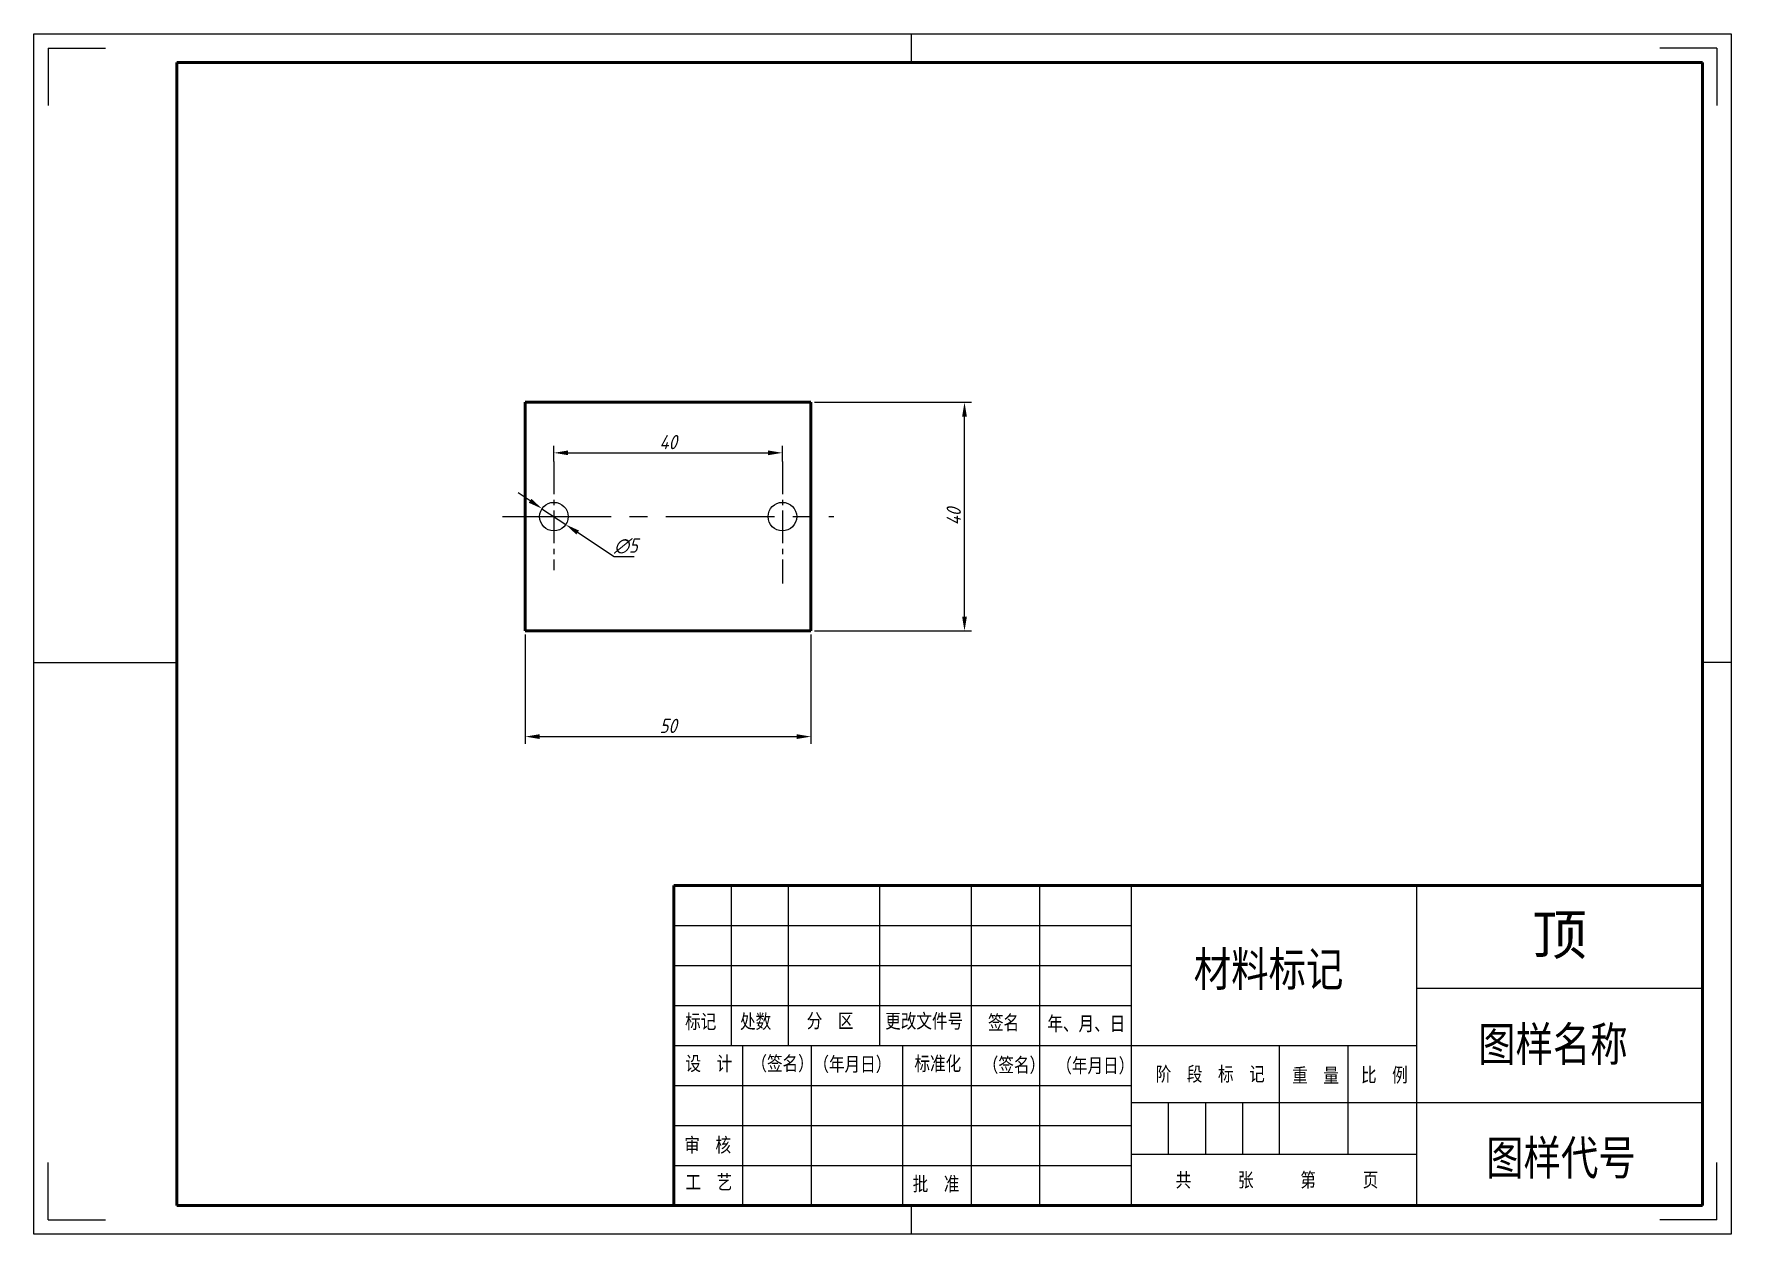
# Model space of a CAD drawing. Header units: millimetres. Extents: x -307 to 407, y 329 to 539.
# Drawn here: x -307.4 to -10.4, y 328.9 to 538.9 of the extents above; entities outside this region: 1.
import ezdxf

# ---------------------------------------------------------------- set-up
doc = ezdxf.new("R2010")
doc.units = ezdxf.units.MM
doc.linetypes.add('CENTER2', pattern=[28.575, 19.05, -3.175, 3.175, -3.175])
doc.layers.get('0').update_dxf_attribs({"lineweight": 50})
for name, color, linetype, lineweight in [('中心线', 1, 'CENTER2', 25), ('粗实线', 7, 'Continuous', 50), ('细实线', 7, 'Continuous', 25)]:
    doc.layers.add(name, color=color, linetype=linetype, lineweight=lineweight)
doc.layers.add('图框', color=7, linetype='Continuous')
doc.layers.add('标题栏', color=7, linetype='Continuous')
doc.styles.get("Standard").update_dxf_attribs({"font": 'gbeitc.shx', "height": 2.5, "bigfont": 'gbcbig.shx'})
doc.styles.add('工程字-35', font='gbeitc.shx', dxfattribs={"width": 0.8, "height": 3.5, "bigfont": 'gbcbig.shx'})
doc.dimstyles.new('ISO-35', dxfattribs={"dimtxt": 3.5, "dimasz": 2.5, "dimexe": 1.25, "dimexo": 0.625, "dimtad": 1, "dimtoh": 1, "dimdsep": 46, "dimtxsty": 'Standard', "dimcen": 2.5, "dimadec": 0, "dimazin": 0, "dimtfac": 1, "dimtmove": 0, "dimatfit": 3, "dimfxl": 1, "dimarcsym": 0})

# ---------------------------------------------------------------- blocks, each defined once
blk = doc.blocks.new('*D33')
at = {"layer": 'Defpoints', "color": 0}
for p in [(-221.45, 434.44), (-171.45, 434.44), (-171.45, 415.95)]:
    blk.add_point(p, dxfattribs=at)
at = {"layer": '细实线', "color": 0, "lineweight": -2}
for p, q in [((-221.45, 433.81), (-221.45, 414.7)), ((-171.45, 433.81), (-171.45, 414.7)), ((-218.95, 415.95), (-173.95, 415.95))]:
    blk.add_line(p, q, dxfattribs=at)
at = {"layer": '细实线', "color": 0}
for points in [[(-218.95, 416.36), (-218.95, 415.53), (-221.45, 415.95)], [(-173.95, 416.36), (-173.95, 415.53), (-171.45, 415.95)]]:
    blk.add_solid(points, dxfattribs=at)
at = {"layer": '细实线', "color": 0, "insert": (-196.45, 417.82), "char_height": 2.5, "attachment_point": 5}
blk.add_mtext('50', dxfattribs=at)
blk = doc.blocks.new('*D34')
at = {"layer": 'Defpoints', "color": 0}
for p in [(-171.45, 474.44), (-144.59, 474.44), (-171.45, 434.44)]:
    blk.add_point(p, dxfattribs=at)
at = {"layer": '细实线', "color": 0, "lineweight": -2}
for p, q in [((-170.83, 474.44), (-143.34, 474.44)), ((-144.59, 436.94), (-144.59, 471.94)), ((-170.83, 434.44), (-143.34, 434.44))]:
    blk.add_line(p, q, dxfattribs=at)
at = {"layer": '细实线', "color": 0}
for points in [[(-145, 471.94), (-144.17, 471.94), (-144.59, 474.44)], [(-145, 436.94), (-144.17, 436.94), (-144.59, 434.44)]]:
    blk.add_solid(points, dxfattribs=at)
at = {"layer": '细实线', "color": 0, "insert": (-146.46, 454.44), "char_height": 2.5, "attachment_point": 5, "rotation": 90}
blk.add_mtext('40', dxfattribs=at)
blk = doc.blocks.new('*D35')
at = {"layer": 'Defpoints', "color": 0}
for p in [(-216.45, 463.44), (-176.45, 465.6), (-176.45, 463.44)]:
    blk.add_point(p, dxfattribs=at)
at = {"layer": '细实线', "color": 0, "lineweight": -2}
for p, q in [((-216.45, 464.06), (-216.45, 466.85)), ((-176.45, 464.06), (-176.45, 466.85)), ((-213.95, 465.6), (-178.95, 465.6))]:
    blk.add_line(p, q, dxfattribs=at)
at = {"layer": '细实线', "color": 0}
for points in [[(-213.95, 466.02), (-213.95, 465.19), (-216.45, 465.6)], [(-178.95, 466.02), (-178.95, 465.19), (-176.45, 465.6)]]:
    blk.add_solid(points, dxfattribs=at)
at = {"layer": '细实线', "color": 0, "insert": (-196.45, 467.48), "char_height": 2.5, "attachment_point": 5}
blk.add_mtext('40', dxfattribs=at)
blk = doc.blocks.new('*D36')
at = {"layer": 'Defpoints', "color": 0}
for p in [(-218.53, 455.83), (-214.37, 453.05)]:
    blk.add_point(p, dxfattribs=at)
at = {"layer": '细实线', "color": 0, "lineweight": -2}
for p, q in [((-220.61, 457.21), (-222.69, 458.6)), ((-218.53, 455.83), (-214.37, 453.05)), ((-205.92, 447.42), (-212.29, 451.67)), ((-202.38, 447.42), (-205.92, 447.42))]:
    blk.add_line(p, q, dxfattribs=at)
at = {"layer": '细实线', "color": 0}
for points in [[(-220.38, 457.56), (-220.84, 456.87), (-218.53, 455.83)], [(-212.06, 452.01), (-212.52, 451.32), (-214.37, 453.05)]]:
    blk.add_solid(points, dxfattribs=at)
at = {"layer": '细实线', "color": 0, "insert": (-203.84, 449.29), "char_height": 2.5, "attachment_point": 5}
blk.add_mtext('∅5', dxfattribs=at)

msp = doc.modelspace()

# ---------------------------------------------------------------- linework, layer by layer
at = {"color": 7, "linetype": 'Continuous', "lineweight": 25}
for centre in [(-216.45, 454.439), (-176.45, 454.439)]:
    msp.add_circle(centre, 2.5, dxfattribs=at)
at = {"layer": '中心线', "ltscale": 0.3}
for p, q in [((-216.45, 464.064), (-216.45, 445.064)), ((-176.45, 464.064), (-176.45, 442.734))]:
    msp.add_line(p, q, dxfattribs=at)
at = {"layer": '中心线'}
msp.add_line((-225.45, 454.439), (-167.45, 454.439), dxfattribs=at)
at = {"layer": '图框'}
for p, q in [((-307.437, 538.901), (-10.437, 538.901)), ((-307.437, 328.901), (-307.437, 538.901)), ((-153.937, 538.901), (-153.937, 533.901)), ((-10.437, 538.901), (-10.437, 328.901)), ((-304.937, 536.401), (-294.937, 536.401)), ((-304.937, 536.401), (-304.937, 526.401)), ((-12.924, 536.406), (-22.924, 536.406)), ((-12.924, 536.406), (-12.924, 526.406)), ((-307.437, 428.901), (-282.437, 428.901)), ((-10.437, 428.901), (-15.437, 428.901)), ((-304.937, 331.401), (-304.937, 341.401)), ((-12.924, 331.395), (-12.924, 341.395)), ((-153.937, 333.901), (-153.937, 328.901)), ((-304.937, 331.401), (-294.937, 331.401)), ((-12.924, 331.395), (-22.924, 331.395)), ((-10.437, 328.901), (-307.437, 328.901))]:
    msp.add_line(p, q, dxfattribs=at)
at = {"layer": '标题栏'}
for p, q in [((-185.437, 389.901), (-185.437, 361.901)), ((-175.437, 389.901), (-175.437, 361.901)), ((-159.437, 389.901), (-159.437, 361.901)), ((-143.437, 389.901), (-143.437, 361.901)), ((-131.437, 389.901), (-131.437, 333.901)), ((-115.437, 389.901), (-115.437, 333.901)), ((-65.437, 333.901), (-65.437, 389.901)), ((-15.437, 389.901), (-15.437, 333.901)), ((-195.437, 382.901), (-115.437, 382.901)), ((-195.437, 375.901), (-115.437, 375.901)), ((-65.437, 371.901), (-15.437, 371.901)), ((-195.437, 368.901), (-115.437, 368.901)), ((-195.437, 361.901), (-65.437, 361.901)), ((-183.437, 361.901), (-183.437, 333.901)), ((-171.437, 361.901), (-171.437, 333.901)), ((-155.437, 361.901), (-155.437, 333.901)), ((-143.437, 361.901), (-143.437, 333.901)), ((-89.437, 342.901), (-89.437, 361.901)), ((-77.437, 342.901), (-77.437, 361.901)), ((-195.437, 354.901), (-115.437, 354.901)), ((-115.437, 351.901), (-65.437, 351.901)), ((-108.937, 351.901), (-108.937, 342.901)), ((-102.437, 351.901), (-102.437, 342.901)), ((-95.937, 351.901), (-95.937, 342.901)), ((-65.437, 351.901), (-15.437, 351.901)), ((-195.437, 347.901), (-115.437, 347.901)), ((-115.437, 342.901), (-65.437, 342.901)), ((-195.437, 340.901), (-115.437, 340.901)), ((-15.437, 333.901), (-195.437, 333.901))]:
    msp.add_line(p, q, dxfattribs=at)
at = {"layer": '粗实线'}
for p, q in [((-282.437, 533.901), (-15.437, 533.901)), ((-282.437, 333.901), (-282.437, 533.901)), ((-15.437, 533.901), (-15.437, 333.901)), ((-221.45, 474.439), (-221.45, 434.439)), ((-171.45, 474.439), (-221.45, 474.439)), ((-171.45, 474.439), (-171.45, 434.439)), ((-171.45, 434.439), (-221.45, 434.439)), ((-195.437, 389.901), (-15.437, 389.901)), ((-195.437, 333.901), (-195.437, 389.901)), ((-15.437, 333.901), (-282.437, 333.901))]:
    msp.add_line(p, q, dxfattribs=at)

# ---------------------------------------------------------------- texts
at = {"insert": (407.457, 505.805), "char_height": 2.5, "width": 70.09204, "attachment_point": 1}
msp.add_mtext('\\A1;', dxfattribs=at)
at = {"layer": '标题栏', "width": 93.01929, "attachment_point": 1, "style": '工程字-35'}
for s, insert, char_height in [('{\\fSimSun|b0|i0|c134|p2;材料标记}', (-104.47, 378.263), 6), ('{\\fSimSun|b0|i0|c134|p2;标记}', (-193.482, 367.341), 2.5), ('{\\fSimSun|b0|i0|c134|p2;处数}', (-183.861, 367.356), 2.5), ('{\\fSimSun|b0|i0|c134|p2;分\u3000区}', (-172.2, 367.48), 2.5), ('{\\fSimSun|b0|i0|c134|p2;更改文件号}', (-158.466, 367.426), 2.5), ('{\\fSimSun|b0|i0|c134|p2;签名}', (-140.481, 367.168), 2.5), ('{\\fSimSun|b0|i0|c134|p2;年、月、日}', (-130.087, 366.974), 2.5), ('{\\fSimSun|b0|i0|c134|p2;图样名称}', (-54.707, 365.136), 6), ('{\\fSimSun|b0|i0|c134|p2;设\u3000计}', (-193.423, 360.001), 2.5), ('{\\fSimSun|b0|i0|c134|p2;（签名）}', (-181.881, 360.001), 2.5), ('{\\fSimSun|b0|i0|c134|p2;\u3000（年月日）}', (-173.756, 359.887), 2.5), ('{\\fSimSun|b0|i0|c134|p2;标准化}', (-153.349, 359.986), 2.5), ('{\\fSimSun|b0|i0|c134|p2;（签名）}', (-141.382, 359.738), 2.5), ('{\\fSimSun|b0|i0|c134|p2;（年月日）}', (-128.514, 359.638), 2.5), ('{\\fSimSun|b0|i0|c134|p2;阶\u3000段\u3000标\u3000记}', (-111.133, 358.153), 2.5), ('{\\fSimSun|b0|i0|c134|p2;重\u3000量}', (-87.25, 357.925), 2.5), ('{\\fSimSun|b0|i0|c134|p2;比\u3000例}', (-75.199, 357.994), 2.5), ('{\\fSimSun|b0|i0|c134|p2;审\u3000核}', (-193.627, 345.732), 2.5), ('{\\fSimSun|b0|i0|c134|p2;图样代号}', (-53.304, 345.26), 6), ('{\\fSimSun|b0|i0|c134|p2;工\u3000艺}', (-193.423, 339.246), 2.5), ('{\\fSimSun|b0|i0|c134|p2;批\u3000准}', (-153.655, 338.928), 2.5), ('{\\fSimSun|b0|i0|c134|p2;共\u3000\u3000\u3000张\u3000\u3000\u3000第\u3000\u3000\u3000页}', (-107.64, 339.628), 2.5)]:
    msp.add_mtext(s, dxfattribs=dict(at, insert=insert, char_height=char_height))
at = {"layer": '细实线', "insert": (-40.437, 380.901), "char_height": 7, "width": 50, "attachment_point": 5}
msp.add_mtext('{\\fMicrosoft YaHei|b0|i0|c134|p34;顶}', dxfattribs=at)

# ---------------------------------------------------------------- dimensions: what is measured, and where the dimension line sits
at = {"layer": '细实线'}
dim = msp.add_linear_dim(base=(-144.588, 474.439), p1=(-171.45, 434.439), p2=(-171.45, 474.439), angle=90, dimstyle='ISO-35', dxfattribs=at)
dim.commit()
dim.dimension.update_dxf_attribs({"geometry": '*D34', "text_midpoint": (-146.463, 454.439)})
for base, p1, p2, picture, middle in [((-176.45, 465.604), (-216.45, 463.439), (-176.45, 463.439), '*D35', (-196.45, 467.479)), ((-171.45, 415.945), (-221.45, 434.439), (-171.45, 434.439), '*D33', (-196.45, 417.82))]:
    dim = msp.add_linear_dim(base=base, p1=p1, p2=p2, dimstyle='ISO-35', dxfattribs=at)
    dim.commit()
    dim.dimension.update_dxf_attribs({"geometry": picture, "text_midpoint": middle})
dim = msp.add_diameter_dim_2p(p1=(-218.53, 455.826), p2=(-214.37, 453.053), dimstyle='ISO-35', dxfattribs=at)
dim.commit()
dim.dimension.update_dxf_attribs({"geometry": '*D36', "text_midpoint": (-203.836, 447.418), "dimtype": 163})

doc.saveas('drawing.dxf')
